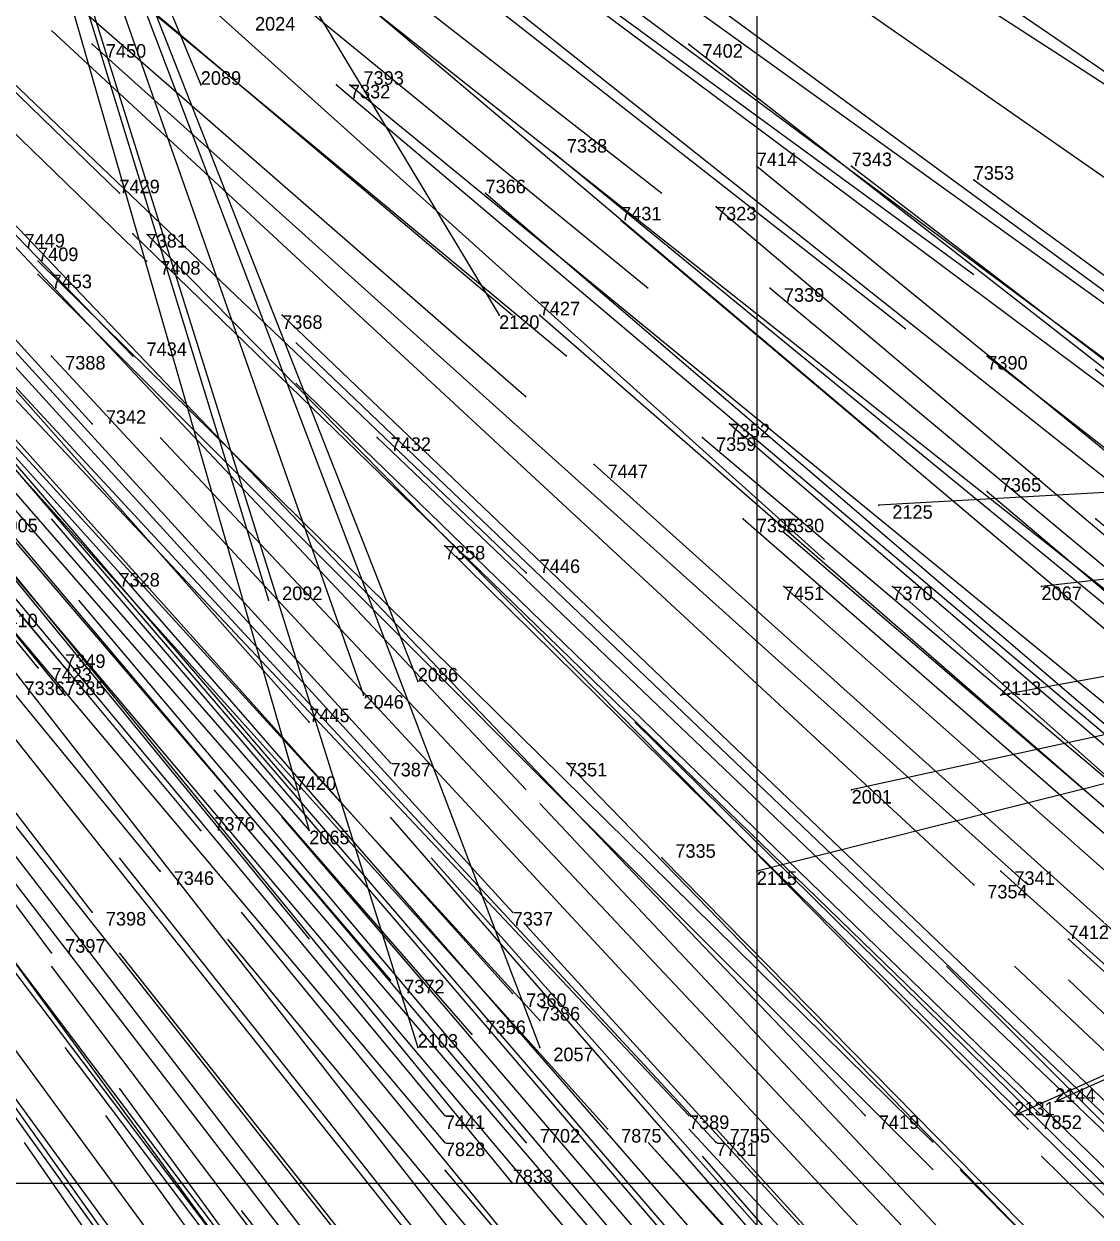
# Model space of a CAD drawing. Extents: x -0.5 to 0.59, y -0.5 to 0.59.
# Drawn here: x 0.177 to 0.256, y -0.2545 to -0.1665 of the extents above; entities that cross this region are included whole.
import ezdxf

# ---------------------------------------------------------------- set-up
doc = ezdxf.new("R2010")
doc.units = 0
for name, color, linetype in [('Clients', 3, 'CONTINUOUS'), ('Facilities', 3, 'CONTINUOUS'), ('Facilities_lines', 3, 'CONTINUOUS'), ('Min_max_boxes', 1, 'CONTINUOUS'), ('Normals', 1, 'CONTINUOUS'), ('Source_points', 5, 'CONTINUOUS'), ('Text', 3, 'CONTINUOUS')]:
    doc.layers.add(name, color=color, linetype=linetype)

msp = doc.modelspace()

# ---------------------------------------------------------------- linework, layer by layer
at = {"layer": 'Clients', "color": 5}
for p in [(0.19, -0.171, -1.25), (0.212, -0.188, -1.25), (0.24, -0.202, -1.25), (0.252, -0.208, -1.25), (0.195, -0.209, -1.25), (0.206, -0.215, -1.25), (0.202, -0.216, -1.25), (0.249, -0.216, -1.25), (0.238, -0.223, -1.25), (0.198, -0.226, -1.25), (0.231, -0.229, -1.25), (0.206, -0.242, -1.25), (0.215, -0.242, -1.25), (0.253, -0.246, -1.25), (0.25, -0.247, -1.25)]:
    msp.add_point(p, dxfattribs=at)
at = {"layer": 'Facilities', "color": 3}
for p in [(0.182, -0.168, -0.62), (0.226, -0.168, -0.705), (0.2, -0.171, -0.658), (0.201, -0.171, -0.659), (0.216, -0.176, -0.696), (0.231, -0.177, -0.726), (0.238, -0.177, -0.741), (0.247, -0.178, -0.76), (0.184, -0.179, -0.642), (0.211, -0.179, -0.691), (0.228, -0.18, -0.726), (0.221, -0.181, -0.713), (0.185, -0.182, -0.65), (0.178, -0.184, -0.639), (0.186, -0.184, -0.656), (0.178, -0.185, -0.642), (0.232, -0.186, -0.744), (0.196, -0.188, -0.679), (0.215, -0.188, -0.714), (0.179, -0.191, -0.655), (0.185, -0.191, -0.664), (0.248, -0.191, -0.782), (0.256, -0.192, -0.8), (0.182, -0.196, -0.669), (0.229, -0.196, -0.753), (0.203, -0.197, -0.708), (0.227, -0.197, -0.752), (0.219, -0.199, -0.74), (0.248, -0.201, -0.798), (0.23, -0.203, -0.768), (0.256, -0.203, -0.818), (0.233, -0.204, -0.773), (0.208, -0.205, -0.73), (0.184, -0.207, -0.693), (0.214, -0.207, -0.744), (0.233, -0.208, -0.781), (0.241, -0.208, -0.796), (0.178, -0.214, -0.696), (0.18, -0.214, -0.699), (0.18, -0.216, -0.702), (0.198, -0.218, -0.735), (0.204, -0.221, -0.751), (0.217, -0.221, -0.774), (0.197, -0.223, -0.743), (0.19, -0.226, -0.738), (0.224, -0.228, -0.799), (0.187, -0.229, -0.739), (0.249, -0.229, -0.847), (0.247, -0.23, -0.844), (0.182, -0.232, -0.738), (0.213, -0.232, -0.787), (0.254, -0.234, -0.862), (0.179, -0.235, -0.738), (0.204, -0.237, -0.783), (0.213, -0.238, -0.799), (0.215, -0.24, -0.805), (0.21, -0.241, -0.799), (0.208, -0.247, -0.807), (0.226, -0.247, -0.837), (0.239, -0.247, -0.86), (0.22, -0.248, -0.83), (0.228, -0.248, -0.843), (0.251, -0.248, -0.883), (0.208, -0.249, -0.812), (0.214, -0.249, -0.821), (0.228, -0.249, -0.844), (0.213, -0.252, -0.824)]:
    msp.add_point(p, dxfattribs=at)
at = {"layer": 'Facilities_lines', "color": 3}
for p, q in [((0.164, -0.108, -1.25), (0.202, -0.216, -1.25)), ((0.164, -0.108, -1.25), (0.215, -0.242, -1.25)), ((0.164, -0.108, -1.25), (0.198, -0.226, -1.25)), ((0.164, -0.108, -1.25), (0.206, -0.215, -1.25)), ((0.164, -0.108, -1.25), (0.19, -0.171, -1.25)), ((0.164, -0.108, -1.25), (0.195, -0.209, -1.25)), ((0.164, -0.108, -1.25), (0.206, -0.242, -1.25)), ((0.164, -0.108, -1.25), (0.212, -0.188, -1.25)), ((0.366, -0.195, -1.25), (0.231, -0.229, -1.25)), ((0.366, -0.195, -1.25), (0.238, -0.223, -1.25)), ((0.366, -0.195, -1.25), (0.24, -0.202, -1.25)), ((0.366, -0.195, -1.25), (0.249, -0.216, -1.25)), ((0.366, -0.195, -1.25), (0.25, -0.247, -1.25)), ((0.366, -0.195, -1.25), (0.252, -0.208, -1.25)), ((0.366, -0.195, -1.25), (0.253, -0.246, -1.25))]:
    msp.add_line(p, q, dxfattribs=at)
at = {"layer": 'Min_max_boxes', "color": 1}
for p, q in [((0.231, -0.039, -1.25), (0.231, -0.312, -1.25)), ((0.231, -0.039, -1.25), (0.231, -0.312, -1.25)), ((-0.029, -0.252, -1.25), (0.31, -0.252, -1.25)), ((-0.029, -0.252, -1.25), (0.31, -0.252, -1.25))]:
    msp.add_line(p, q, dxfattribs=at)
at = {"layer": 'Normals', "color": 1}
for p, q in [((0.184, -0.179, -0.642), (0.117, -0.114, -0.678)), ((0.186, -0.184, -0.656), (0.12, -0.12, -0.693)), ((0.151, -0.122, -0.485), (0.224, -0.179, -0.448)), ((0.185, -0.191, -0.664), (0.12, -0.124, -0.701)), ((0.182, -0.196, -0.669), (0.119, -0.127, -0.705)), ((0.151, -0.127, -0.494), (0.223, -0.186, -0.457)), ((0.142, -0.128, -0.479), (0.213, -0.188, -0.442)), ((0.172, -0.13, -0.538), (0.247, -0.185, -0.501)), ((0.168, -0.131, -0.533), (0.242, -0.189, -0.497)), ((0.146, -0.132, -0.492), (0.217, -0.191, -0.454)), ((0.144, -0.133, -0.491), (0.214, -0.194, -0.453)), ((0.169, -0.137, -0.543), (0.24, -0.197, -0.507)), ((0.184, -0.207, -0.693), (0.122, -0.138, -0.73)), ((0.178, -0.214, -0.696), (0.119, -0.142, -0.733)), ((0.18, -0.214, -0.699), (0.12, -0.143, -0.736)), ((0.214, -0.207, -0.744), (0.147, -0.143, -0.782)), ((0.18, -0.216, -0.702), (0.121, -0.144, -0.739)), ((0.167, -0.144, -0.551), (0.236, -0.206, -0.514)), ((0.192, -0.145, -0.602), (0.267, -0.201, -0.565)), ((0.211, -0.146, -0.642), (0.287, -0.199, -0.604)), ((0.19, -0.147, -0.602), (0.263, -0.205, -0.563)), ((0.223, -0.147, -0.667), (0.299, -0.199, -0.628)), ((0.198, -0.218, -0.735), (0.136, -0.148, -0.772)), ((0.197, -0.223, -0.743), (0.136, -0.152, -0.78)), ((0.204, -0.221, -0.751), (0.141, -0.152, -0.788)), ((0.229, -0.153, -0.688), (0.306, -0.203, -0.649)), ((0.19, -0.226, -0.738), (0.13, -0.154, -0.774)), ((0.15, -0.155, -0.541), (0.214, -0.223, -0.504)), ((0.212, -0.155, -0.657), (0.287, -0.209, -0.618)), ((0.137, -0.156, -0.518), (0.198, -0.226, -0.482)), ((0.187, -0.229, -0.739), (0.128, -0.157, -0.775)), ((0.192, -0.157, -0.62), (0.264, -0.214, -0.582)), ((0.182, -0.232, -0.738), (0.125, -0.158, -0.774)), ((0.179, -0.235, -0.738), (0.123, -0.16, -0.775)), ((0.216, -0.161, -0.673), (0.29, -0.216, -0.635)), ((0.139, -0.162, -0.533), (0.198, -0.234, -0.496)), ((0.213, -0.232, -0.787), (0.15, -0.163, -0.825)), ((0.225, -0.163, -0.696), (0.3, -0.218, -0.658)), ((0.204, -0.237, -0.783), (0.144, -0.167, -0.82)), ((0.247, -0.23, -0.844), (0.179, -0.167, -0.882)), ((0.182, -0.168, -0.62), (0.251, -0.23, -0.582)), ((0.226, -0.168, -0.705), (0.299, -0.225, -0.667)), ((0.213, -0.238, -0.799), (0.151, -0.169, -0.837)), ((0.21, -0.241, -0.799), (0.149, -0.171, -0.836)), ((0.215, -0.24, -0.805), (0.152, -0.171, -0.842)), ((0.19, -0.171, -1.25), (0.19, -0.171, -1.15)), ((0.2, -0.171, -0.658), (0.271, -0.231, -0.621)), ((0.201, -0.171, -0.659), (0.273, -0.23, -0.622)), ((0.208, -0.247, -0.807), (0.149, -0.176, -0.845)), ((0.216, -0.176, -0.696), (0.288, -0.235, -0.659)), ((0.231, -0.177, -0.726), (0.302, -0.235, -0.689)), ((0.238, -0.177, -0.741), (0.311, -0.233, -0.704)), ((0.214, -0.249, -0.821), (0.154, -0.178, -0.858)), ((0.247, -0.178, -0.76), (0.322, -0.233, -0.723)), ((0.208, -0.249, -0.812), (0.149, -0.179, -0.85)), ((0.22, -0.248, -0.83), (0.158, -0.179, -0.867)), ((0.226, -0.247, -0.837), (0.162, -0.179, -0.873)), ((0.211, -0.179, -0.691), (0.281, -0.239, -0.654)), ((0.213, -0.252, -0.824), (0.154, -0.18, -0.861)), ((0.228, -0.249, -0.844), (0.164, -0.18, -0.88)), ((0.239, -0.247, -0.86), (0.175, -0.18, -0.897)), ((0.228, -0.18, -0.726), (0.299, -0.24, -0.688)), ((0.221, -0.181, -0.713), (0.292, -0.241, -0.676)), ((0.198, -0.256, -0.808), (0.141, -0.182, -0.846)), ((0.185, -0.182, -0.65), (0.252, -0.247, -0.613)), ((0.251, -0.248, -0.883), (0.186, -0.182, -0.92)), ((0.178, -0.184, -0.639), (0.244, -0.249, -0.603)), ((0.178, -0.185, -0.642), (0.244, -0.251, -0.606)), ((0.232, -0.186, -0.744), (0.304, -0.246, -0.707)), ((0.22, -0.259, -0.85), (0.16, -0.188, -0.887)), ((0.196, -0.188, -0.679), (0.263, -0.252, -0.642)), ((0.212, -0.188, -1.25), (0.212, -0.188, -1.15)), ((0.215, -0.188, -0.714), (0.285, -0.249, -0.677)), ((0.264, -0.254, -0.916), (0.197, -0.19, -0.953)), ((0.179, -0.191, -0.655), (0.243, -0.26, -0.619)), ((0.248, -0.191, -0.782), (0.321, -0.248, -0.745)), ((0.231, -0.263, -0.874), (0.17, -0.192, -0.911)), ((0.256, -0.192, -0.8), (0.329, -0.249, -0.762)), ((0.264, -0.258, -0.923), (0.197, -0.193, -0.96)), ((0.196, -0.269, -0.832), (0.141, -0.194, -0.869)), ((0.219, -0.269, -0.867), (0.162, -0.196, -0.904)), ((0.229, -0.196, -0.753), (0.299, -0.256, -0.716)), ((0.251, -0.265, -0.911), (0.187, -0.197, -0.949)), ((0.203, -0.197, -0.708), (0.27, -0.261, -0.671)), ((0.227, -0.197, -0.752), (0.298, -0.257, -0.715)), ((0.219, -0.199, -0.74), (0.288, -0.261, -0.702)), ((0.248, -0.201, -0.798), (0.319, -0.261, -0.761)), ((0.24, -0.202, -1.25), (0.24, -0.202, -1.15)), ((0.207, -0.277, -0.865), (0.151, -0.203, -0.901)), ((0.239, -0.273, -0.908), (0.179, -0.203, -0.945)), ((0.23, -0.203, -0.768), (0.3, -0.264, -0.731)), ((0.256, -0.203, -0.818), (0.328, -0.262, -0.78)), ((0.233, -0.204, -0.773), (0.303, -0.264, -0.736)), ((0.223, -0.278, -0.889), (0.165, -0.205, -0.926)), ((0.208, -0.205, -0.73), (0.274, -0.27, -0.692)), ((0.245, -0.277, -0.923), (0.184, -0.207, -0.961)), ((0.233, -0.208, -0.781), (0.303, -0.27, -0.744)), ((0.241, -0.208, -0.796), (0.311, -0.27, -0.76)), ((0.252, -0.208, -1.25), (0.252, -0.208, -1.15)), ((0.241, -0.28, -0.924), (0.181, -0.209, -0.961)), ((0.195, -0.209, -1.25), (0.195, -0.209, -1.15)), ((0.218, -0.284, -0.895), (0.161, -0.21, -0.931)), ((0.208, -0.291, -0.894), (0.154, -0.215, -0.932)), ((0.206, -0.215, -1.25), (0.206, -0.215, -1.15)), ((0.202, -0.216, -1.25), (0.202, -0.216, -1.15)), ((0.249, -0.216, -1.25), (0.249, -0.216, -1.15)), ((0.288, -0.283, -1.01), (0.222, -0.218, -1.048)), ((0.164, -0.219, -0.684), (0.219, -0.294, -0.647)), ((0.217, -0.221, -0.774), (0.282, -0.288, -0.737)), ((0.213, -0.296, -0.913), (0.159, -0.222, -0.951)), ((0.251, -0.293, -0.965), (0.191, -0.223, -1.003)), ((0.238, -0.223, -1.25), (0.238, -0.223, -1.15)), ((0.232, -0.296, -0.94), (0.175, -0.224, -0.978)), ((0.278, -0.291, -1.008), (0.215, -0.224, -1.045)), ((0.256, -0.295, -0.977), (0.196, -0.225, -1.014)), ((0.265, -0.295, -0.991), (0.204, -0.225, -1.029)), ((0.198, -0.226, -1.25), (0.198, -0.226, -1.15)), ((0.242, -0.301, -0.965), (0.184, -0.228, -1.002)), ((0.269, -0.298, -1.003), (0.207, -0.228, -1.04)), ((0.224, -0.228, -0.799), (0.289, -0.294, -0.762)), ((0.231, -0.229, -1.25), (0.231, -0.229, -1.15)), ((0.249, -0.229, -0.847), (0.318, -0.291, -0.809)), ((0.218, -0.305, -0.937), (0.164, -0.23, -0.975)), ((0.252, -0.304, -0.986), (0.193, -0.232, -1.024)), ((0.277, -0.302, -1.024), (0.214, -0.233, -1.061)), ((0.231, -0.308, -0.962), (0.175, -0.234, -0.999)), ((0.251, -0.305, -0.989), (0.192, -0.234, -1.026)), ((0.254, -0.234, -0.862), (0.322, -0.296, -0.824)), ((0.242, -0.308, -0.979), (0.184, -0.235, -1.016)), ((0.235, -0.31, -0.973), (0.179, -0.236, -1.01)), ((0.311, -0.302, -1.083), (0.245, -0.236, -1.12)), ((0.318, -0.3, -1.092), (0.25, -0.236, -1.129)), ((0.321, -0.301, -1.1), (0.254, -0.237, -1.137)), ((0.236, -0.316, -0.987), (0.18, -0.242, -1.023)), ((0.206, -0.242, -1.25), (0.206, -0.242, -1.15)), ((0.215, -0.242, -1.25), (0.215, -0.242, -1.15)), ((0.239, -0.32, -0.998), (0.184, -0.245, -1.035)), ((0.253, -0.246, -1.25), (0.253, -0.246, -1.15)), ((0.237, -0.322, -1), (0.183, -0.247, -1.037)), ((0.25, -0.247, -1.25), (0.25, -0.247, -1.15)), ((0.289, -0.316, -1.07), (0.226, -0.248, -1.107)), ((0.228, -0.248, -0.843), (0.291, -0.317, -0.808)), ((0.23, -0.325, -0.996), (0.177, -0.249, -1.033)), ((0.285, -0.318, -1.067), (0.223, -0.249, -1.104)), ((0.286, -0.318, -1.069), (0.223, -0.249, -1.106)), ((0.288, -0.32, -1.077), (0.227, -0.25, -1.113)), ((0.318, -0.315, -1.12), (0.252, -0.25, -1.157)), ((0.268, -0.322, -1.047), (0.208, -0.251, -1.084)), ((0.311, -0.317, -1.111), (0.246, -0.251, -1.147)), ((0.251, -0.328, -1.031), (0.193, -0.254, -1.068))]:
    msp.add_line(p, q, dxfattribs=at)
at = {"layer": 'Source_points', "color": 5}
for p in [(0.182, -0.168, -0.62), (0.226, -0.168, -0.705), (0.19, -0.171, -1.25), (0.2, -0.171, -0.658), (0.201, -0.171, -0.659), (0.216, -0.176, -0.696), (0.231, -0.177, -0.726), (0.238, -0.177, -0.741), (0.247, -0.178, -0.76), (0.184, -0.179, -0.642), (0.211, -0.179, -0.691), (0.228, -0.18, -0.726), (0.221, -0.181, -0.713), (0.185, -0.182, -0.65), (0.178, -0.184, -0.639), (0.186, -0.184, -0.656), (0.178, -0.185, -0.642), (0.232, -0.186, -0.744), (0.196, -0.188, -0.679), (0.212, -0.188, -1.25), (0.215, -0.188, -0.714), (0.179, -0.191, -0.655), (0.185, -0.191, -0.664), (0.248, -0.191, -0.782), (0.256, -0.192, -0.8), (0.182, -0.196, -0.669), (0.229, -0.196, -0.753), (0.203, -0.197, -0.708), (0.227, -0.197, -0.752), (0.219, -0.199, -0.74), (0.248, -0.201, -0.798), (0.24, -0.202, -1.25), (0.23, -0.203, -0.768), (0.256, -0.203, -0.818), (0.233, -0.204, -0.773), (0.208, -0.205, -0.73), (0.184, -0.207, -0.693), (0.214, -0.207, -0.744), (0.233, -0.208, -0.781), (0.241, -0.208, -0.796), (0.252, -0.208, -1.25), (0.195, -0.209, -1.25), (0.178, -0.214, -0.696), (0.18, -0.214, -0.699), (0.206, -0.215, -1.25), (0.18, -0.216, -0.702), (0.202, -0.216, -1.25), (0.249, -0.216, -1.25), (0.198, -0.218, -0.735), (0.204, -0.221, -0.751), (0.217, -0.221, -0.774), (0.197, -0.223, -0.743), (0.238, -0.223, -1.25), (0.19, -0.226, -0.738), (0.198, -0.226, -1.25), (0.224, -0.228, -0.799), (0.187, -0.229, -0.739), (0.231, -0.229, -1.25), (0.249, -0.229, -0.847), (0.247, -0.23, -0.844), (0.182, -0.232, -0.738), (0.213, -0.232, -0.787), (0.254, -0.234, -0.862), (0.179, -0.235, -0.738), (0.204, -0.237, -0.783), (0.213, -0.238, -0.799), (0.215, -0.24, -0.805), (0.21, -0.241, -0.799), (0.206, -0.242, -1.25), (0.215, -0.242, -1.25), (0.253, -0.246, -1.25), (0.208, -0.247, -0.807), (0.226, -0.247, -0.837), (0.239, -0.247, -0.86), (0.25, -0.247, -1.25), (0.22, -0.248, -0.83), (0.228, -0.248, -0.843), (0.251, -0.248, -0.883), (0.208, -0.249, -0.812), (0.214, -0.249, -0.821), (0.228, -0.249, -0.844), (0.213, -0.252, -0.824)]:
    msp.add_point(p, dxfattribs=at)

# ---------------------------------------------------------------- texts
at = {"layer": 'Text', "color": 3}
for s, p in [('2024', (0.194, -0.167, -1.25)), ('7450', (0.183, -0.169, -0.62)), ('7402', (0.227, -0.169, -0.705)), ('2089', (0.19, -0.171, -1.25)), ('7393', (0.202, -0.171, -0.659)), ('7332', (0.201, -0.172, -0.658)), ('7338', (0.217, -0.176, -0.696)), ('7414', (0.231, -0.177, -0.726)), ('7343', (0.238, -0.177, -0.741)), ('7353', (0.247, -0.178, -0.76)), ('7429', (0.184, -0.179, -0.642)), ('7366', (0.211, -0.179, -0.691)), ('7431', (0.221, -0.181, -0.713)), ('7323', (0.228, -0.181, -0.726)), ('7449', (0.177, -0.183, -0.635)), ('7381', (0.186, -0.183, -0.65)), ('7409', (0.178, -0.184, -0.639)), ('7408', (0.187, -0.185, -0.656)), ('7453', (0.179, -0.186, -0.642)), ('7339', (0.233, -0.187, -0.744)), ('7427', (0.215, -0.188, -0.714)), ('7368', (0.196, -0.189, -0.679)), ('2120', (0.212, -0.189, -1.25)), ('7434', (0.186, -0.191, -0.664)), ('7388', (0.18, -0.192, -0.655)), ('7390', (0.248, -0.192, -0.782)), ('7342', (0.183, -0.196, -0.669)), ('7352', (0.229, -0.197, -0.753)), ('7432', (0.204, -0.198, -0.708)), ('7359', (0.228, -0.198, -0.752)), ('7447', (0.22, -0.2, -0.74)), ('7365', (0.249, -0.201, -0.798)), ('2125', (0.241, -0.203, -1.25)), ('2005', (0.175, -0.204, -1.25)), ('7395', (0.231, -0.204, -0.768)), ('7330', (0.233, -0.204, -0.773)), ('7358', (0.208, -0.206, -0.73)), ('7446', (0.215, -0.207, -0.744)), ('7328', (0.184, -0.208, -0.693)), ('2092', (0.196, -0.209, -1.25)), ('7451', (0.233, -0.209, -0.781)), ('7370', (0.241, -0.209, -0.796)), ('2067', (0.252, -0.209, -1.25)), ('7410', (0.175, -0.211, -0.684)), ('7349', (0.18, -0.214, -0.699)), ('7423', (0.179, -0.215, -0.696)), ('2086', (0.206, -0.215, -1.25)), ('7336', (0.177, -0.216, -0.696)), ('7385', (0.18, -0.216, -0.702)), ('2113', (0.249, -0.216, -1.25)), ('2046', (0.202, -0.217, -1.25)), ('7445', (0.198, -0.218, -0.735)), ('7387', (0.204, -0.222, -0.751)), ('7351', (0.217, -0.222, -0.774)), ('7420', (0.197, -0.223, -0.743)), ('2001', (0.238, -0.224, -1.25)), ('7376', (0.191, -0.226, -0.738)), ('2065', (0.198, -0.227, -1.25)), ('7335', (0.225, -0.228, -0.799)), ('7346', (0.188, -0.23, -0.739)), ('2115', (0.231, -0.23, -1.25)), ('7341', (0.25, -0.23, -0.847)), ('7354', (0.248, -0.231, -0.844)), ('7398', (0.183, -0.233, -0.738)), ('7337', (0.213, -0.233, -0.787)), ('7412', (0.254, -0.234, -0.862)), ('7397', (0.18, -0.235, -0.738)), ('7372', (0.205, -0.238, -0.783)), ('7360', (0.214, -0.239, -0.799)), ('7386', (0.215, -0.24, -0.805)), ('7356', (0.211, -0.241, -0.799)), ('2103', (0.206, -0.242, -1.25)), ('2057', (0.216, -0.243, -1.25)), ('2144', (0.253, -0.246, -1.25)), ('2131', (0.25, -0.247, -1.25)), ('7441', (0.208, -0.248, -0.807)), ('7389', (0.226, -0.248, -0.837)), ('7419', (0.24, -0.248, -0.86)), ('7852', (0.252, -0.248, -0.883)), ('7702', (0.215, -0.249, -0.821)), ('7875', (0.221, -0.249, -0.83)), ('7755', (0.229, -0.249, -0.843)), ('7828', (0.208, -0.25, -0.812)), ('7731', (0.228, -0.25, -0.844)), ('7833', (0.213, -0.252, -0.824))]:
    msp.add_text(s, height=0.001, dxfattribs=at).set_placement(p)

doc.saveas('drawing.dxf')
